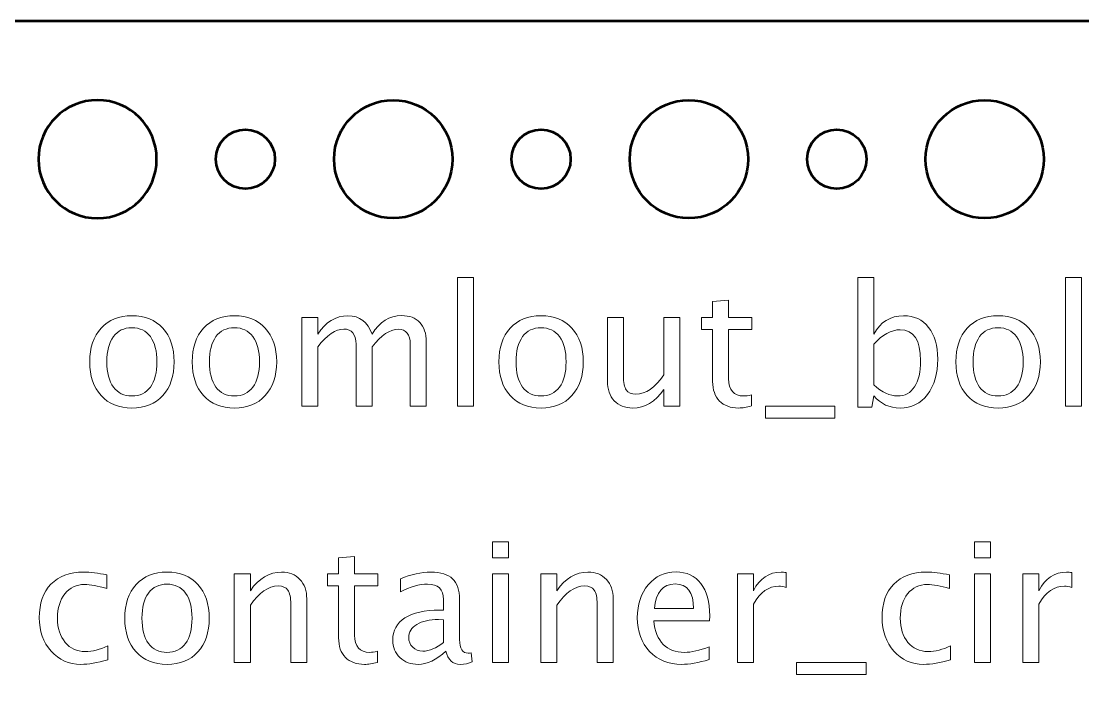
# Model space of a CAD drawing. Header units: centimetres. Extents: x -10.4 to 10.4, y -14.9 to 14.9.
# Drawn here: x -7.14 to -1.75, y 11.57 to 14.95 of the extents above; entities that cross this region are included whole.
import ezdxf

# ---------------------------------------------------------------- set-up
doc = ezdxf.new("R2010")
doc.units = ezdxf.units.CM
doc.header["$MEASUREMENT"] = 0
doc.layers.add('Layer 1', color=7, linetype='Continuous')

msp = doc.modelspace()

# ---------------------------------------------------------------- linework, layer by layer
at = {"layer": 'Layer 1', "lineweight": 53}
for points, knots in [([(-10.45, -14.45), (-10.45, -14.45), (-10.45, 14.45), (-10.45, 14.45), (-10.45, 14.45), (-10.45, 14.72614), (-10.22614, 14.95), (-9.95, 14.95), (-9.95, 14.95), (-9.95, 14.95), (9.95, 14.95), (9.95, 14.95), (9.95, 14.95), (10.22614, 14.95), (10.45, 14.72614), (10.45, 14.45), (10.45, 14.45), (10.45, 14.45), (10.45, -14.45), (10.45, -14.45), (10.45, -14.45), (10.45, -14.72614), (10.22614, -14.95), (9.95, -14.95), (9.95, -14.95), (9.95, -14.95), (-9.95, -14.95), (-9.95, -14.95), (-9.95, -14.95), (-10.22614, -14.95), (-10.45, -14.72614), (-10.45, -14.45)], [0, 0, 0, 0, 0.1111111, 0.1111111, 0.1111111, 0.1111111, 0.2222222, 0.2222222, 0.2222222, 0.2222222, 0.3333333, 0.3333333, 0.3333333, 0.3333333, 0.4444444, 0.4444444, 0.4444444, 0.4444444, 0.5555556, 0.5555556, 0.5555556, 0.5555556, 0.6666667, 0.6666667, 0.6666667, 0.6666667, 0.7777778, 0.7777778, 0.7777778, 0.7777778, 1, 1, 1, 1]), ([(-7.05, 14.25), (-7.05, 14.41569), (-6.91569, 14.55), (-6.75, 14.55), (-6.75, 14.55), (-6.58431, 14.55), (-6.45, 14.41569), (-6.45, 14.25), (-6.45, 14.25), (-6.45, 14.08431), (-6.58431, 13.95), (-6.75, 13.95), (-6.75, 13.95), (-6.91569, 13.95), (-7.05, 14.08431), (-7.05, 14.25)], [0, 0, 0, 0, 0.2, 0.2, 0.2, 0.2, 0.4, 0.4, 0.4, 0.4, 0.6, 0.6, 0.6, 0.6, 1, 1, 1, 1]), ([(-4.95, 14.25), (-4.95, 14.41569), (-5.08431, 14.55), (-5.25, 14.55), (-5.25, 14.55), (-5.41569, 14.55), (-5.55, 14.41569), (-5.55, 14.25), (-5.55, 14.25), (-5.55, 14.08431), (-5.41569, 13.95), (-5.25, 13.95), (-5.25, 13.95), (-5.08431, 13.95), (-4.95, 14.08431), (-4.95, 14.25)], [0, 0, 0, 0, 0.2, 0.2, 0.2, 0.2, 0.4, 0.4, 0.4, 0.4, 0.6, 0.6, 0.6, 0.6, 1, 1, 1, 1]), ([(-3.45, 14.25), (-3.45, 14.41569), (-3.58431, 14.55), (-3.75, 14.55), (-3.75, 14.55), (-3.91569, 14.55), (-4.05, 14.41569), (-4.05, 14.25), (-4.05, 14.25), (-4.05, 14.08431), (-3.91569, 13.95), (-3.75, 13.95), (-3.75, 13.95), (-3.58431, 13.95), (-3.45, 14.08431), (-3.45, 14.25)], [0, 0, 0, 0, 0.2, 0.2, 0.2, 0.2, 0.4, 0.4, 0.4, 0.4, 0.6, 0.6, 0.6, 0.6, 1, 1, 1, 1]), ([(-1.95, 14.25), (-1.95, 14.41569), (-2.08431, 14.55), (-2.25, 14.55), (-2.25, 14.55), (-2.41569, 14.55), (-2.55, 14.41569), (-2.55, 14.25), (-2.55, 14.25), (-2.55, 14.08431), (-2.41569, 13.95), (-2.25, 13.95), (-2.25, 13.95), (-2.08431, 13.95), (-1.95, 14.08431), (-1.95, 14.25)], [0, 0, 0, 0, 0.2, 0.2, 0.2, 0.2, 0.4, 0.4, 0.4, 0.4, 0.6, 0.6, 0.6, 0.6, 1, 1, 1, 1]), ([(-5.85, 14.25), (-5.85, 14.33284), (-5.91716, 14.4), (-6, 14.4), (-6, 14.4), (-6.08284, 14.4), (-6.15, 14.33284), (-6.15, 14.25), (-6.15, 14.25), (-6.15, 14.16716), (-6.08284, 14.1), (-6, 14.1), (-6, 14.1), (-5.91716, 14.1), (-5.85, 14.16716), (-5.85, 14.25)], [0, 0, 0, 0, 0.2, 0.2, 0.2, 0.2, 0.4, 0.4, 0.4, 0.4, 0.6, 0.6, 0.6, 0.6, 1, 1, 1, 1]), ([(-4.35, 14.25), (-4.35, 14.33284), (-4.41716, 14.4), (-4.5, 14.4), (-4.5, 14.4), (-4.58284, 14.4), (-4.65, 14.33284), (-4.65, 14.25), (-4.65, 14.25), (-4.65, 14.16716), (-4.58284, 14.1), (-4.5, 14.1), (-4.5, 14.1), (-4.41716, 14.1), (-4.35, 14.16716), (-4.35, 14.25)], [0, 0, 0, 0, 0.2, 0.2, 0.2, 0.2, 0.4, 0.4, 0.4, 0.4, 0.6, 0.6, 0.6, 0.6, 1, 1, 1, 1]), ([(-2.85, 14.25), (-2.85, 14.33284), (-2.91716, 14.4), (-3, 14.4), (-3, 14.4), (-3.08284, 14.4), (-3.15, 14.33284), (-3.15, 14.25), (-3.15, 14.25), (-3.15, 14.16716), (-3.08284, 14.1), (-3, 14.1), (-3, 14.1), (-2.91716, 14.1), (-2.85, 14.16716), (-2.85, 14.25)], [0, 0, 0, 0, 0.2, 0.2, 0.2, 0.2, 0.4, 0.4, 0.4, 0.4, 0.6, 0.6, 0.6, 0.6, 1, 1, 1, 1])]:
    msp.add_open_spline(points, degree=3, knots=knots, dxfattribs=at)
at = {"layer": 'Layer 1', "color": 5, "lineweight": 9}
for points, knots in [([(-4.9234, 12.99732), (-4.9234, 12.99732), (-4.9234, 13.6501), (-4.9234, 13.6501), (-4.9234, 13.6501), (-4.9234, 13.6501), (-4.84212, 13.6501), (-4.84212, 13.6501), (-4.84212, 13.6501), (-4.84212, 13.6501), (-4.84212, 12.99732), (-4.84212, 12.99732), (-4.84212, 12.99732), (-4.84212, 12.99732), (-4.9234, 12.99732), (-4.9234, 12.99732)], [0, 0, 0, 0, 0.2, 0.2, 0.2, 0.2, 0.4, 0.4, 0.4, 0.4, 0.6, 0.6, 0.6, 0.6, 1, 1, 1, 1]), ([(-2.89308, 12.99224), (-2.89308, 12.99224), (-2.89308, 13.6501), (-2.89308, 13.6501), (-2.89308, 13.6501), (-2.89308, 13.6501), (-2.8118, 13.6501), (-2.8118, 13.6501), (-2.8118, 13.6501), (-2.8118, 13.6501), (-2.8118, 13.36125), (-2.8118, 13.36125), (-2.8118, 13.36125), (-2.7785, 13.42404), (-2.7284, 13.45537), (-2.66166, 13.45537), (-2.66166, 13.45537), (-2.60761, 13.45537), (-2.56514, 13.43575), (-2.53409, 13.39638), (-2.53409, 13.39638), (-2.50305, 13.35701), (-2.48752, 13.30325), (-2.48752, 13.23509), (-2.48752, 13.23509), (-2.48752, 13.16087), (-2.50516, 13.1009), (-2.5403, 13.05546), (-2.5403, 13.05546), (-2.57544, 13.00988), (-2.62172, 12.98716), (-2.67901, 12.98716), (-2.67901, 12.98716), (-2.73221, 12.98716), (-2.77652, 13.00748), (-2.8118, 13.04826), (-2.8118, 13.04826), (-2.8118, 13.04826), (-2.82168, 12.99224), (-2.82168, 12.99224), (-2.82168, 12.99224), (-2.82168, 12.99224), (-2.89308, 12.99224), (-2.89308, 12.99224)], [0, 0, 0, 0, 0.0833333, 0.0833333, 0.0833333, 0.0833333, 0.1666667, 0.1666667, 0.1666667, 0.1666667, 0.25, 0.25, 0.25, 0.25, 0.3333333, 0.3333333, 0.3333333, 0.3333333, 0.4166667, 0.4166667, 0.4166667, 0.4166667, 0.5, 0.5, 0.5, 0.5, 0.5833333, 0.5833333, 0.5833333, 0.5833333, 0.6666667, 0.6666667, 0.6666667, 0.6666667, 0.75, 0.75, 0.75, 0.75, 0.8333333, 0.8333333, 0.8333333, 0.8333333, 1, 1, 1, 1]), ([(-1.8401, 12.99732), (-1.8401, 12.99732), (-1.8401, 13.6501), (-1.8401, 13.6501), (-1.8401, 13.6501), (-1.8401, 13.6501), (-1.75882, 13.6501), (-1.75882, 13.6501), (-1.75882, 13.6501), (-1.75882, 13.6501), (-1.75882, 12.99732), (-1.75882, 12.99732), (-1.75882, 12.99732), (-1.75882, 12.99732), (-1.8401, 12.99732), (-1.8401, 12.99732)], [0, 0, 0, 0, 0.2, 0.2, 0.2, 0.2, 0.4, 0.4, 0.4, 0.4, 0.6, 0.6, 0.6, 0.6, 1, 1, 1, 1]), ([(-3.43241, 12.99746), (-3.45753, 12.99055), (-3.4794, 12.98716), (-3.49788, 12.98716), (-3.49788, 12.98716), (-3.53937, 12.98716), (-3.57169, 12.99901), (-3.59483, 13.02272), (-3.59483, 13.02272), (-3.61811, 13.04643), (-3.62968, 13.07931), (-3.62968, 13.1215), (-3.62968, 13.1215), (-3.62968, 13.1215), (-3.62968, 13.38509), (-3.62968, 13.38509), (-3.62968, 13.38509), (-3.62968, 13.38509), (-3.68585, 13.38509), (-3.68585, 13.38509), (-3.68585, 13.38509), (-3.68585, 13.38509), (-3.68585, 13.44606), (-3.68585, 13.44606), (-3.68585, 13.44606), (-3.68585, 13.44606), (-3.62968, 13.44606), (-3.62968, 13.44606), (-3.62968, 13.44606), (-3.62968, 13.44606), (-3.62968, 13.52719), (-3.62968, 13.52719), (-3.62968, 13.52719), (-3.62968, 13.52719), (-3.5484, 13.53496), (-3.5484, 13.53496), (-3.5484, 13.53496), (-3.5484, 13.53496), (-3.5484, 13.44606), (-3.5484, 13.44606), (-3.5484, 13.44606), (-3.5484, 13.44606), (-3.43072, 13.44606), (-3.43072, 13.44606), (-3.43072, 13.44606), (-3.43072, 13.44606), (-3.43072, 13.38509), (-3.43072, 13.38509), (-3.43072, 13.38509), (-3.43072, 13.38509), (-3.5484, 13.38509), (-3.5484, 13.38509), (-3.5484, 13.38509), (-3.5484, 13.38509), (-3.5484, 13.13617), (-3.5484, 13.13617), (-3.5484, 13.13617), (-3.5484, 13.07747), (-3.52286, 13.04812), (-3.47192, 13.04812), (-3.47192, 13.04812), (-3.46105, 13.04812), (-3.44793, 13.04995), (-3.43241, 13.05348), (-3.43241, 13.05348), (-3.43241, 13.05348), (-3.43241, 12.99746), (-3.43241, 12.99746)], [0, 0, 0, 0, 0.0555556, 0.0555556, 0.0555556, 0.0555556, 0.1111111, 0.1111111, 0.1111111, 0.1111111, 0.1666667, 0.1666667, 0.1666667, 0.1666667, 0.2222222, 0.2222222, 0.2222222, 0.2222222, 0.2777778, 0.2777778, 0.2777778, 0.2777778, 0.3333333, 0.3333333, 0.3333333, 0.3333333, 0.3888889, 0.3888889, 0.3888889, 0.3888889, 0.4444444, 0.4444444, 0.4444444, 0.4444444, 0.5, 0.5, 0.5, 0.5, 0.5555556, 0.5555556, 0.5555556, 0.5555556, 0.6111111, 0.6111111, 0.6111111, 0.6111111, 0.6666667, 0.6666667, 0.6666667, 0.6666667, 0.7222222, 0.7222222, 0.7222222, 0.7222222, 0.7777778, 0.7777778, 0.7777778, 0.7777778, 0.8333333, 0.8333333, 0.8333333, 0.8333333, 0.8888889, 0.8888889, 0.8888889, 0.8888889, 1, 1, 1, 1]), ([(-6.57554, 12.98716), (-6.64144, 12.98716), (-6.69365, 13.00819), (-6.73204, 13.05024), (-6.73204, 13.05024), (-6.77056, 13.09229), (-6.78975, 13.14944), (-6.78975, 13.22155), (-6.78975, 13.22155), (-6.78975, 13.29351), (-6.77056, 13.35052), (-6.73204, 13.39243), (-6.73204, 13.39243), (-6.69365, 13.43434), (-6.64144, 13.45537), (-6.57554, 13.45537), (-6.57554, 13.45537), (-6.50964, 13.45537), (-6.45743, 13.43434), (-6.41905, 13.39243), (-6.41905, 13.39243), (-6.38053, 13.35052), (-6.36133, 13.29351), (-6.36133, 13.22155), (-6.36133, 13.22155), (-6.36133, 13.14944), (-6.38053, 13.09229), (-6.41905, 13.05024), (-6.41905, 13.05024), (-6.45743, 13.00819), (-6.50964, 12.98716), (-6.57554, 12.98716)], [0, 0, 0, 0, 0.1111111, 0.1111111, 0.1111111, 0.1111111, 0.2222222, 0.2222222, 0.2222222, 0.2222222, 0.3333333, 0.3333333, 0.3333333, 0.3333333, 0.4444444, 0.4444444, 0.4444444, 0.4444444, 0.5555556, 0.5555556, 0.5555556, 0.5555556, 0.6666667, 0.6666667, 0.6666667, 0.6666667, 0.7777778, 0.7777778, 0.7777778, 0.7777778, 1, 1, 1, 1]), ([(-6.0554, 12.98716), (-6.1213, 12.98716), (-6.17351, 13.00819), (-6.2119, 13.05024), (-6.2119, 13.05024), (-6.25042, 13.09229), (-6.26961, 13.14944), (-6.26961, 13.22155), (-6.26961, 13.22155), (-6.26961, 13.29351), (-6.25042, 13.35052), (-6.2119, 13.39243), (-6.2119, 13.39243), (-6.17351, 13.43434), (-6.1213, 13.45537), (-6.0554, 13.45537), (-6.0554, 13.45537), (-5.9895, 13.45537), (-5.93729, 13.43434), (-5.89891, 13.39243), (-5.89891, 13.39243), (-5.86039, 13.35052), (-5.84119, 13.29351), (-5.84119, 13.22155), (-5.84119, 13.22155), (-5.84119, 13.14944), (-5.86039, 13.09229), (-5.89891, 13.05024), (-5.89891, 13.05024), (-5.93729, 13.00819), (-5.9895, 12.98716), (-6.0554, 12.98716)], [0, 0, 0, 0, 0.1111111, 0.1111111, 0.1111111, 0.1111111, 0.2222222, 0.2222222, 0.2222222, 0.2222222, 0.3333333, 0.3333333, 0.3333333, 0.3333333, 0.4444444, 0.4444444, 0.4444444, 0.4444444, 0.5555556, 0.5555556, 0.5555556, 0.5555556, 0.6666667, 0.6666667, 0.6666667, 0.6666667, 0.7777778, 0.7777778, 0.7777778, 0.7777778, 1, 1, 1, 1]), ([(-5.71391, 12.99732), (-5.71391, 12.99732), (-5.71391, 13.44606), (-5.71391, 13.44606), (-5.71391, 13.44606), (-5.71391, 13.44606), (-5.63263, 13.44606), (-5.63263, 13.44606), (-5.63263, 13.44606), (-5.63263, 13.44606), (-5.63263, 13.36125), (-5.63263, 13.36125), (-5.63263, 13.36125), (-5.59298, 13.42404), (-5.54218, 13.45537), (-5.47995, 13.45537), (-5.47995, 13.45537), (-5.41997, 13.45537), (-5.37919, 13.42404), (-5.35746, 13.36125), (-5.35746, 13.36125), (-5.31894, 13.42461), (-5.2687, 13.45622), (-5.20704, 13.45622), (-5.20704, 13.45622), (-5.16767, 13.45622), (-5.13705, 13.44464), (-5.11517, 13.42136), (-5.11517, 13.42136), (-5.0933, 13.39808), (-5.08229, 13.36548), (-5.08229, 13.32357), (-5.08229, 13.32357), (-5.08229, 13.32357), (-5.08229, 12.99732), (-5.08229, 12.99732), (-5.08229, 12.99732), (-5.08229, 12.99732), (-5.16357, 12.99732), (-5.16357, 12.99732), (-5.16357, 12.99732), (-5.16357, 12.99732), (-5.16357, 13.31016), (-5.16357, 13.31016), (-5.16357, 13.31016), (-5.16357, 13.36125), (-5.18389, 13.38679), (-5.22453, 13.38679), (-5.22453, 13.38679), (-5.26673, 13.38679), (-5.31104, 13.35701), (-5.35746, 13.29732), (-5.35746, 13.29732), (-5.35746, 13.29732), (-5.35746, 12.99732), (-5.35746, 12.99732), (-5.35746, 12.99732), (-5.35746, 12.99732), (-5.43874, 12.99732), (-5.43874, 12.99732), (-5.43874, 12.99732), (-5.43874, 12.99732), (-5.43874, 13.31045), (-5.43874, 13.31045), (-5.43874, 13.31045), (-5.43874, 13.36195), (-5.45934, 13.38763), (-5.50069, 13.38763), (-5.50069, 13.38763), (-5.54175, 13.38763), (-5.58578, 13.35772), (-5.63263, 13.29775), (-5.63263, 13.29775), (-5.63263, 13.29775), (-5.63263, 12.99732), (-5.63263, 12.99732), (-5.63263, 12.99732), (-5.63263, 12.99732), (-5.71391, 12.99732), (-5.71391, 12.99732)], [0, 0, 0, 0, 0.047619, 0.047619, 0.047619, 0.047619, 0.0952381, 0.0952381, 0.0952381, 0.0952381, 0.1428571, 0.1428571, 0.1428571, 0.1428571, 0.1904762, 0.1904762, 0.1904762, 0.1904762, 0.2380952, 0.2380952, 0.2380952, 0.2380952, 0.2857143, 0.2857143, 0.2857143, 0.2857143, 0.3333333, 0.3333333, 0.3333333, 0.3333333, 0.3809524, 0.3809524, 0.3809524, 0.3809524, 0.4285714, 0.4285714, 0.4285714, 0.4285714, 0.4761905, 0.4761905, 0.4761905, 0.4761905, 0.5238095, 0.5238095, 0.5238095, 0.5238095, 0.5714286, 0.5714286, 0.5714286, 0.5714286, 0.6190476, 0.6190476, 0.6190476, 0.6190476, 0.6666667, 0.6666667, 0.6666667, 0.6666667, 0.7142857, 0.7142857, 0.7142857, 0.7142857, 0.7619048, 0.7619048, 0.7619048, 0.7619048, 0.8095238, 0.8095238, 0.8095238, 0.8095238, 0.8571429, 0.8571429, 0.8571429, 0.8571429, 0.9047619, 0.9047619, 0.9047619, 0.9047619, 1, 1, 1, 1]), ([(-4.50006, 12.98716), (-4.56596, 12.98716), (-4.61817, 13.00819), (-4.65656, 13.05024), (-4.65656, 13.05024), (-4.69508, 13.09229), (-4.71427, 13.14944), (-4.71427, 13.22155), (-4.71427, 13.22155), (-4.71427, 13.29351), (-4.69508, 13.35052), (-4.65656, 13.39243), (-4.65656, 13.39243), (-4.61817, 13.43434), (-4.56596, 13.45537), (-4.50006, 13.45537), (-4.50006, 13.45537), (-4.43416, 13.45537), (-4.38195, 13.43434), (-4.34357, 13.39243), (-4.34357, 13.39243), (-4.30505, 13.35052), (-4.28585, 13.29351), (-4.28585, 13.22155), (-4.28585, 13.22155), (-4.28585, 13.14944), (-4.30505, 13.09229), (-4.34357, 13.05024), (-4.34357, 13.05024), (-4.38195, 13.00819), (-4.43416, 12.98716), (-4.50006, 12.98716)], [0, 0, 0, 0, 0.1111111, 0.1111111, 0.1111111, 0.1111111, 0.2222222, 0.2222222, 0.2222222, 0.2222222, 0.3333333, 0.3333333, 0.3333333, 0.3333333, 0.4444444, 0.4444444, 0.4444444, 0.4444444, 0.5555556, 0.5555556, 0.5555556, 0.5555556, 0.6666667, 0.6666667, 0.6666667, 0.6666667, 0.7777778, 0.7777778, 0.7777778, 0.7777778, 1, 1, 1, 1]), ([(-3.87748, 12.99732), (-3.87748, 12.99732), (-3.87748, 13.0817), (-3.87748, 13.0817), (-3.87748, 13.0817), (-3.9208, 13.01863), (-3.97343, 12.98716), (-4.03524, 12.98716), (-4.03524, 12.98716), (-4.07447, 12.98716), (-4.10565, 12.99944), (-4.1288, 13.02413), (-4.1288, 13.02413), (-4.15208, 13.04883), (-4.16365, 13.08199), (-4.16365, 13.1239), (-4.16365, 13.1239), (-4.16365, 13.1239), (-4.16365, 13.44606), (-4.16365, 13.44606), (-4.16365, 13.44606), (-4.16365, 13.44606), (-4.08237, 13.44606), (-4.08237, 13.44606), (-4.08237, 13.44606), (-4.08237, 13.44606), (-4.08237, 13.15043), (-4.08237, 13.15043), (-4.08237, 13.15043), (-4.08237, 13.1167), (-4.07743, 13.09285), (-4.06769, 13.07874), (-4.06769, 13.07874), (-4.05782, 13.06449), (-4.04145, 13.05743), (-4.01845, 13.05743), (-4.01845, 13.05743), (-3.96877, 13.05743), (-3.92164, 13.09003), (-3.87748, 13.15537), (-3.87748, 13.15537), (-3.87748, 13.15537), (-3.87748, 13.44606), (-3.87748, 13.44606), (-3.87748, 13.44606), (-3.87748, 13.44606), (-3.79619, 13.44606), (-3.79619, 13.44606), (-3.79619, 13.44606), (-3.79619, 13.44606), (-3.79619, 12.99732), (-3.79619, 12.99732), (-3.79619, 12.99732), (-3.79619, 12.99732), (-3.87748, 12.99732), (-3.87748, 12.99732)], [0, 0, 0, 0, 0.0666667, 0.0666667, 0.0666667, 0.0666667, 0.1333333, 0.1333333, 0.1333333, 0.1333333, 0.2, 0.2, 0.2, 0.2, 0.2666667, 0.2666667, 0.2666667, 0.2666667, 0.3333333, 0.3333333, 0.3333333, 0.3333333, 0.4, 0.4, 0.4, 0.4, 0.4666667, 0.4666667, 0.4666667, 0.4666667, 0.5333333, 0.5333333, 0.5333333, 0.5333333, 0.6, 0.6, 0.6, 0.6, 0.6666667, 0.6666667, 0.6666667, 0.6666667, 0.7333333, 0.7333333, 0.7333333, 0.7333333, 0.8, 0.8, 0.8, 0.8, 0.8666667, 0.8666667, 0.8666667, 0.8666667, 1, 1, 1, 1]), ([(-2.18159, 12.98716), (-2.24749, 12.98716), (-2.2997, 13.00819), (-2.33809, 13.05024), (-2.33809, 13.05024), (-2.37661, 13.09229), (-2.3958, 13.14944), (-2.3958, 13.22155), (-2.3958, 13.22155), (-2.3958, 13.29351), (-2.37661, 13.35052), (-2.33809, 13.39243), (-2.33809, 13.39243), (-2.2997, 13.43434), (-2.24749, 13.45537), (-2.18159, 13.45537), (-2.18159, 13.45537), (-2.11569, 13.45537), (-2.06348, 13.43434), (-2.0251, 13.39243), (-2.0251, 13.39243), (-1.98658, 13.35052), (-1.96738, 13.29351), (-1.96738, 13.22155), (-1.96738, 13.22155), (-1.96738, 13.14944), (-1.98658, 13.09229), (-2.0251, 13.05024), (-2.0251, 13.05024), (-2.06348, 13.00819), (-2.11569, 12.98716), (-2.18159, 12.98716)], [0, 0, 0, 0, 0.1111111, 0.1111111, 0.1111111, 0.1111111, 0.2222222, 0.2222222, 0.2222222, 0.2222222, 0.3333333, 0.3333333, 0.3333333, 0.3333333, 0.4444444, 0.4444444, 0.4444444, 0.4444444, 0.5555556, 0.5555556, 0.5555556, 0.5555556, 0.6666667, 0.6666667, 0.6666667, 0.6666667, 0.7777778, 0.7777778, 0.7777778, 0.7777778, 1, 1, 1, 1]), ([(-6.57568, 13.04812), (-6.53547, 13.04812), (-6.50414, 13.06322), (-6.48184, 13.09356), (-6.48184, 13.09356), (-6.45969, 13.12376), (-6.44854, 13.16651), (-6.44854, 13.22155), (-6.44854, 13.22155), (-6.44854, 13.27644), (-6.45969, 13.31905), (-6.48184, 13.34925), (-6.48184, 13.34925), (-6.50414, 13.37931), (-6.53547, 13.39441), (-6.57568, 13.39441), (-6.57568, 13.39441), (-6.61604, 13.39441), (-6.64737, 13.37931), (-6.66938, 13.34925), (-6.66938, 13.34925), (-6.69154, 13.31905), (-6.70254, 13.27644), (-6.70254, 13.22155), (-6.70254, 13.22155), (-6.70254, 13.16651), (-6.69154, 13.12376), (-6.66938, 13.09356), (-6.66938, 13.09356), (-6.64737, 13.06322), (-6.61604, 13.04812), (-6.57568, 13.04812)], [0, 0, 0, 0, 0.1111111, 0.1111111, 0.1111111, 0.1111111, 0.2222222, 0.2222222, 0.2222222, 0.2222222, 0.3333333, 0.3333333, 0.3333333, 0.3333333, 0.4444444, 0.4444444, 0.4444444, 0.4444444, 0.5555556, 0.5555556, 0.5555556, 0.5555556, 0.6666667, 0.6666667, 0.6666667, 0.6666667, 0.7777778, 0.7777778, 0.7777778, 0.7777778, 1, 1, 1, 1]), ([(-6.05554, 13.04812), (-6.01533, 13.04812), (-5.984, 13.06322), (-5.9617, 13.09356), (-5.9617, 13.09356), (-5.93955, 13.12376), (-5.9284, 13.16651), (-5.9284, 13.22155), (-5.9284, 13.22155), (-5.9284, 13.27644), (-5.93955, 13.31905), (-5.9617, 13.34925), (-5.9617, 13.34925), (-5.984, 13.37931), (-6.01533, 13.39441), (-6.05554, 13.39441), (-6.05554, 13.39441), (-6.0959, 13.39441), (-6.12723, 13.37931), (-6.14924, 13.34925), (-6.14924, 13.34925), (-6.1714, 13.31905), (-6.1824, 13.27644), (-6.1824, 13.22155), (-6.1824, 13.22155), (-6.1824, 13.16651), (-6.1714, 13.12376), (-6.14924, 13.09356), (-6.14924, 13.09356), (-6.12723, 13.06322), (-6.0959, 13.04812), (-6.05554, 13.04812)], [0, 0, 0, 0, 0.1111111, 0.1111111, 0.1111111, 0.1111111, 0.2222222, 0.2222222, 0.2222222, 0.2222222, 0.3333333, 0.3333333, 0.3333333, 0.3333333, 0.4444444, 0.4444444, 0.4444444, 0.4444444, 0.5555556, 0.5555556, 0.5555556, 0.5555556, 0.6666667, 0.6666667, 0.6666667, 0.6666667, 0.7777778, 0.7777778, 0.7777778, 0.7777778, 1, 1, 1, 1]), ([(-4.5002, 13.04812), (-4.45999, 13.04812), (-4.42866, 13.06322), (-4.40636, 13.09356), (-4.40636, 13.09356), (-4.38421, 13.12376), (-4.37306, 13.16651), (-4.37306, 13.22155), (-4.37306, 13.22155), (-4.37306, 13.27644), (-4.38421, 13.31905), (-4.40636, 13.34925), (-4.40636, 13.34925), (-4.42866, 13.37931), (-4.45999, 13.39441), (-4.5002, 13.39441), (-4.5002, 13.39441), (-4.54056, 13.39441), (-4.57189, 13.37931), (-4.5939, 13.34925), (-4.5939, 13.34925), (-4.61606, 13.31905), (-4.62706, 13.27644), (-4.62706, 13.22155), (-4.62706, 13.22155), (-4.62706, 13.16651), (-4.61606, 13.12376), (-4.5939, 13.09356), (-4.5939, 13.09356), (-4.57189, 13.06322), (-4.54056, 13.04812), (-4.5002, 13.04812)], [0, 0, 0, 0, 0.1111111, 0.1111111, 0.1111111, 0.1111111, 0.2222222, 0.2222222, 0.2222222, 0.2222222, 0.3333333, 0.3333333, 0.3333333, 0.3333333, 0.4444444, 0.4444444, 0.4444444, 0.4444444, 0.5555556, 0.5555556, 0.5555556, 0.5555556, 0.6666667, 0.6666667, 0.6666667, 0.6666667, 0.7777778, 0.7777778, 0.7777778, 0.7777778, 1, 1, 1, 1]), ([(-2.8118, 13.10428), (-2.76989, 13.06689), (-2.72995, 13.04812), (-2.692, 13.04812), (-2.692, 13.04812), (-2.6546, 13.04812), (-2.62567, 13.06378), (-2.60535, 13.09497), (-2.60535, 13.09497), (-2.58489, 13.12615), (-2.57473, 13.17004), (-2.57473, 13.22677), (-2.57473, 13.22677), (-2.57473, 13.33175), (-2.60945, 13.38425), (-2.67887, 13.38425), (-2.67887, 13.38425), (-2.72431, 13.38425), (-2.76862, 13.35969), (-2.8118, 13.31045), (-2.8118, 13.31045), (-2.8118, 13.31045), (-2.8118, 13.10428), (-2.8118, 13.10428)], [0, 0, 0, 0, 0.1428571, 0.1428571, 0.1428571, 0.1428571, 0.2857143, 0.2857143, 0.2857143, 0.2857143, 0.4285714, 0.4285714, 0.4285714, 0.4285714, 0.5714286, 0.5714286, 0.5714286, 0.5714286, 0.7142857, 0.7142857, 0.7142857, 0.7142857, 1, 1, 1, 1]), ([(-2.18173, 13.04812), (-2.14152, 13.04812), (-2.11019, 13.06322), (-2.08789, 13.09356), (-2.08789, 13.09356), (-2.06574, 13.12376), (-2.05459, 13.16651), (-2.05459, 13.22155), (-2.05459, 13.22155), (-2.05459, 13.27644), (-2.06574, 13.31905), (-2.08789, 13.34925), (-2.08789, 13.34925), (-2.11019, 13.37931), (-2.14152, 13.39441), (-2.18173, 13.39441), (-2.18173, 13.39441), (-2.22209, 13.39441), (-2.25342, 13.37931), (-2.27543, 13.34925), (-2.27543, 13.34925), (-2.29759, 13.31905), (-2.30859, 13.27644), (-2.30859, 13.22155), (-2.30859, 13.22155), (-2.30859, 13.16651), (-2.29759, 13.12376), (-2.27543, 13.09356), (-2.27543, 13.09356), (-2.25342, 13.06322), (-2.22209, 13.04812), (-2.18173, 13.04812)], [0, 0, 0, 0, 0.1111111, 0.1111111, 0.1111111, 0.1111111, 0.2222222, 0.2222222, 0.2222222, 0.2222222, 0.3333333, 0.3333333, 0.3333333, 0.3333333, 0.4444444, 0.4444444, 0.4444444, 0.4444444, 0.5555556, 0.5555556, 0.5555556, 0.5555556, 0.6666667, 0.6666667, 0.6666667, 0.6666667, 0.7777778, 0.7777778, 0.7777778, 0.7777778, 1, 1, 1, 1]), ([(-3.36214, 12.93636), (-3.36214, 12.93636), (-3.36214, 12.99732), (-3.36214, 12.99732), (-3.36214, 12.99732), (-3.36214, 12.99732), (-3.00993, 12.99732), (-3.00993, 12.99732), (-3.00993, 12.99732), (-3.00993, 12.99732), (-3.00993, 12.93636), (-3.00993, 12.93636), (-3.00993, 12.93636), (-3.00993, 12.93636), (-3.36214, 12.93636), (-3.36214, 12.93636)], [0, 0, 0, 0, 0.2, 0.2, 0.2, 0.2, 0.4, 0.4, 0.4, 0.4, 0.6, 0.6, 0.6, 0.6, 1, 1, 1, 1]), ([(-4.74633, 12.22714), (-4.74633, 12.22714), (-4.74633, 12.30842), (-4.74633, 12.30842), (-4.74633, 12.30842), (-4.74633, 12.30842), (-4.66505, 12.30842), (-4.66505, 12.30842), (-4.66505, 12.30842), (-4.66505, 12.30842), (-4.66505, 12.22714), (-4.66505, 12.22714), (-4.66505, 12.22714), (-4.66505, 12.22714), (-4.74633, 12.22714), (-4.74633, 12.22714)], [0, 0, 0, 0, 0.2, 0.2, 0.2, 0.2, 0.4, 0.4, 0.4, 0.4, 0.6, 0.6, 0.6, 0.6, 1, 1, 1, 1]), ([(-2.30099, 12.22714), (-2.30099, 12.22714), (-2.30099, 12.30842), (-2.30099, 12.30842), (-2.30099, 12.30842), (-2.30099, 12.30842), (-2.21971, 12.30842), (-2.21971, 12.30842), (-2.21971, 12.30842), (-2.21971, 12.30842), (-2.21971, 12.22714), (-2.21971, 12.22714), (-2.21971, 12.22714), (-2.21971, 12.22714), (-2.30099, 12.22714), (-2.30099, 12.22714)], [0, 0, 0, 0, 0.2, 0.2, 0.2, 0.2, 0.4, 0.4, 0.4, 0.4, 0.6, 0.6, 0.6, 0.6, 1, 1, 1, 1]), ([(-5.32982, 11.69642), (-5.35494, 11.68951), (-5.37681, 11.68612), (-5.39529, 11.68612), (-5.39529, 11.68612), (-5.43678, 11.68612), (-5.4691, 11.69797), (-5.49224, 11.72168), (-5.49224, 11.72168), (-5.51552, 11.74539), (-5.52709, 11.77827), (-5.52709, 11.82046), (-5.52709, 11.82046), (-5.52709, 11.82046), (-5.52709, 12.08405), (-5.52709, 12.08405), (-5.52709, 12.08405), (-5.52709, 12.08405), (-5.58326, 12.08405), (-5.58326, 12.08405), (-5.58326, 12.08405), (-5.58326, 12.08405), (-5.58326, 12.14502), (-5.58326, 12.14502), (-5.58326, 12.14502), (-5.58326, 12.14502), (-5.52709, 12.14502), (-5.52709, 12.14502), (-5.52709, 12.14502), (-5.52709, 12.14502), (-5.52709, 12.22615), (-5.52709, 12.22615), (-5.52709, 12.22615), (-5.52709, 12.22615), (-5.44581, 12.23392), (-5.44581, 12.23392), (-5.44581, 12.23392), (-5.44581, 12.23392), (-5.44581, 12.14502), (-5.44581, 12.14502), (-5.44581, 12.14502), (-5.44581, 12.14502), (-5.32813, 12.14502), (-5.32813, 12.14502), (-5.32813, 12.14502), (-5.32813, 12.14502), (-5.32813, 12.08405), (-5.32813, 12.08405), (-5.32813, 12.08405), (-5.32813, 12.08405), (-5.44581, 12.08405), (-5.44581, 12.08405), (-5.44581, 12.08405), (-5.44581, 12.08405), (-5.44581, 11.83513), (-5.44581, 11.83513), (-5.44581, 11.83513), (-5.44581, 11.77643), (-5.42027, 11.74708), (-5.36933, 11.74708), (-5.36933, 11.74708), (-5.35846, 11.74708), (-5.34534, 11.74891), (-5.32982, 11.75244), (-5.32982, 11.75244), (-5.32982, 11.75244), (-5.32982, 11.69642), (-5.32982, 11.69642)], [0, 0, 0, 0, 0.0555556, 0.0555556, 0.0555556, 0.0555556, 0.1111111, 0.1111111, 0.1111111, 0.1111111, 0.1666667, 0.1666667, 0.1666667, 0.1666667, 0.2222222, 0.2222222, 0.2222222, 0.2222222, 0.2777778, 0.2777778, 0.2777778, 0.2777778, 0.3333333, 0.3333333, 0.3333333, 0.3333333, 0.3888889, 0.3888889, 0.3888889, 0.3888889, 0.4444444, 0.4444444, 0.4444444, 0.4444444, 0.5, 0.5, 0.5, 0.5, 0.5555556, 0.5555556, 0.5555556, 0.5555556, 0.6111111, 0.6111111, 0.6111111, 0.6111111, 0.6666667, 0.6666667, 0.6666667, 0.6666667, 0.7222222, 0.7222222, 0.7222222, 0.7222222, 0.7777778, 0.7777778, 0.7777778, 0.7777778, 0.8333333, 0.8333333, 0.8333333, 0.8333333, 0.8888889, 0.8888889, 0.8888889, 0.8888889, 1, 1, 1, 1]), ([(-6.69819, 11.70983), (-6.75082, 11.69402), (-6.79626, 11.68612), (-6.8345, 11.68612), (-6.8345, 11.68612), (-6.89518, 11.68612), (-6.94541, 11.70856), (-6.98535, 11.75329), (-6.98535, 11.75329), (-7.02528, 11.79816), (-7.04532, 11.85475), (-7.04532, 11.92291), (-7.04532, 11.92291), (-7.04532, 11.99572), (-7.02556, 12.05259), (-6.98605, 12.09323), (-6.98605, 12.09323), (-6.94654, 12.13401), (-6.89137, 12.15433), (-6.82053, 12.15433), (-6.82053, 12.15433), (-6.78567, 12.15433), (-6.74645, 12.14953), (-6.70327, 12.13994), (-6.70327, 12.13994), (-6.70327, 12.13994), (-6.70327, 12.07135), (-6.70327, 12.07135), (-6.70327, 12.07135), (-6.74913, 12.0849), (-6.78652, 12.09167), (-6.81531, 12.09167), (-6.81531, 12.09167), (-6.85708, 12.09167), (-6.89052, 12.07601), (-6.9155, 12.04483), (-6.9155, 12.04483), (-6.94047, 12.01364), (-6.95303, 11.97201), (-6.95303, 11.92008), (-6.95303, 11.92008), (-6.95303, 11.86971), (-6.94005, 11.82907), (-6.91423, 11.79788), (-6.91423, 11.79788), (-6.8884, 11.76684), (-6.85468, 11.75131), (-6.81277, 11.75131), (-6.81277, 11.75131), (-6.77566, 11.75131), (-6.73756, 11.76091), (-6.69819, 11.7801), (-6.69819, 11.7801), (-6.69819, 11.7801), (-6.69819, 11.70983), (-6.69819, 11.70983)], [0, 0, 0, 0, 0.0666667, 0.0666667, 0.0666667, 0.0666667, 0.1333333, 0.1333333, 0.1333333, 0.1333333, 0.2, 0.2, 0.2, 0.2, 0.2666667, 0.2666667, 0.2666667, 0.2666667, 0.3333333, 0.3333333, 0.3333333, 0.3333333, 0.4, 0.4, 0.4, 0.4, 0.4666667, 0.4666667, 0.4666667, 0.4666667, 0.5333333, 0.5333333, 0.5333333, 0.5333333, 0.6, 0.6, 0.6, 0.6, 0.6666667, 0.6666667, 0.6666667, 0.6666667, 0.7333333, 0.7333333, 0.7333333, 0.7333333, 0.8, 0.8, 0.8, 0.8, 0.8666667, 0.8666667, 0.8666667, 0.8666667, 1, 1, 1, 1]), ([(-6.39747, 11.68612), (-6.46337, 11.68612), (-6.51558, 11.70715), (-6.55397, 11.7492), (-6.55397, 11.7492), (-6.59249, 11.79125), (-6.61168, 11.8484), (-6.61168, 11.92051), (-6.61168, 11.92051), (-6.61168, 11.99247), (-6.59249, 12.04948), (-6.55397, 12.09139), (-6.55397, 12.09139), (-6.51558, 12.1333), (-6.46337, 12.15433), (-6.39747, 12.15433), (-6.39747, 12.15433), (-6.33157, 12.15433), (-6.27936, 12.1333), (-6.24098, 12.09139), (-6.24098, 12.09139), (-6.20246, 12.04948), (-6.18326, 11.99247), (-6.18326, 11.92051), (-6.18326, 11.92051), (-6.18326, 11.8484), (-6.20246, 11.79125), (-6.24098, 11.7492), (-6.24098, 11.7492), (-6.27936, 11.70715), (-6.33157, 11.68612), (-6.39747, 11.68612)], [0, 0, 0, 0, 0.1111111, 0.1111111, 0.1111111, 0.1111111, 0.2222222, 0.2222222, 0.2222222, 0.2222222, 0.3333333, 0.3333333, 0.3333333, 0.3333333, 0.4444444, 0.4444444, 0.4444444, 0.4444444, 0.5555556, 0.5555556, 0.5555556, 0.5555556, 0.6666667, 0.6666667, 0.6666667, 0.6666667, 0.7777778, 0.7777778, 0.7777778, 0.7777778, 1, 1, 1, 1]), ([(-6.05598, 11.69628), (-6.05598, 11.69628), (-6.05598, 12.14502), (-6.05598, 12.14502), (-6.05598, 12.14502), (-6.05598, 12.14502), (-5.9747, 12.14502), (-5.9747, 12.14502), (-5.9747, 12.14502), (-5.9747, 12.14502), (-5.9747, 12.06021), (-5.9747, 12.06021), (-5.9747, 12.06021), (-5.93166, 12.123), (-5.87888, 12.15433), (-5.81651, 12.15433), (-5.81651, 12.15433), (-5.77728, 12.15433), (-5.7461, 12.14205), (-5.7231, 12.11736), (-5.7231, 12.11736), (-5.7001, 12.0928), (-5.68852, 12.05964), (-5.68852, 12.01816), (-5.68852, 12.01816), (-5.68852, 12.01816), (-5.68852, 11.69628), (-5.68852, 11.69628), (-5.68852, 11.69628), (-5.68852, 11.69628), (-5.76981, 11.69628), (-5.76981, 11.69628), (-5.76981, 11.69628), (-5.76981, 11.69628), (-5.76981, 11.99163), (-5.76981, 11.99163), (-5.76981, 11.99163), (-5.76981, 12.02493), (-5.77474, 12.04864), (-5.78448, 12.06275), (-5.78448, 12.06275), (-5.79436, 12.077), (-5.81059, 12.08405), (-5.83331, 12.08405), (-5.83331, 12.08405), (-5.88326, 12.08405), (-5.93039, 12.05146), (-5.9747, 11.98626), (-5.9747, 11.98626), (-5.9747, 11.98626), (-5.9747, 11.69628), (-5.9747, 11.69628), (-5.9747, 11.69628), (-5.9747, 11.69628), (-6.05598, 11.69628), (-6.05598, 11.69628)], [0, 0, 0, 0, 0.0666667, 0.0666667, 0.0666667, 0.0666667, 0.1333333, 0.1333333, 0.1333333, 0.1333333, 0.2, 0.2, 0.2, 0.2, 0.2666667, 0.2666667, 0.2666667, 0.2666667, 0.3333333, 0.3333333, 0.3333333, 0.3333333, 0.4, 0.4, 0.4, 0.4, 0.4666667, 0.4666667, 0.4666667, 0.4666667, 0.5333333, 0.5333333, 0.5333333, 0.5333333, 0.6, 0.6, 0.6, 0.6, 0.6666667, 0.6666667, 0.6666667, 0.6666667, 0.7333333, 0.7333333, 0.7333333, 0.7333333, 0.8, 0.8, 0.8, 0.8, 0.8666667, 0.8666667, 0.8666667, 0.8666667, 1, 1, 1, 1]), ([(-4.98255, 11.75343), (-5.03137, 11.70856), (-5.07836, 11.68612), (-5.12352, 11.68612), (-5.12352, 11.68612), (-5.16063, 11.68612), (-5.19153, 11.69769), (-5.21595, 11.72097), (-5.21595, 11.72097), (-5.2405, 11.74426), (-5.25278, 11.77361), (-5.25278, 11.80903), (-5.25278, 11.80903), (-5.25278, 11.85799), (-5.23217, 11.89567), (-5.19097, 11.92192), (-5.19097, 11.92192), (-5.14976, 11.94816), (-5.09064, 11.96129), (-5.01359, 11.96129), (-5.01359, 11.96129), (-5.01359, 11.96129), (-4.99454, 11.96129), (-4.99454, 11.96129), (-4.99454, 11.96129), (-4.99454, 11.96129), (-4.99454, 12.01533), (-4.99454, 12.01533), (-4.99454, 12.01533), (-4.99454, 12.0674), (-5.02164, 12.09337), (-5.07596, 12.09337), (-5.07596, 12.09337), (-5.11801, 12.09337), (-5.16402, 12.0801), (-5.21383, 12.05357), (-5.21383, 12.05357), (-5.21383, 12.05357), (-5.21383, 12.12046), (-5.21383, 12.12046), (-5.21383, 12.12046), (-5.15908, 12.14304), (-5.10743, 12.15433), (-5.05903, 12.15433), (-5.05903, 12.15433), (-5.00922, 12.15433), (-4.97239, 12.14304), (-4.94882, 12.12032), (-4.94882, 12.12032), (-4.92512, 12.0976), (-4.91326, 12.06261), (-4.91326, 12.01533), (-4.91326, 12.01533), (-4.91326, 12.01533), (-4.91326, 11.81256), (-4.91326, 11.81256), (-4.91326, 11.81256), (-4.91326, 11.76613), (-4.89901, 11.74285), (-4.87036, 11.74285), (-4.87036, 11.74285), (-4.86684, 11.74285), (-4.86161, 11.74341), (-4.8547, 11.74454), (-4.8547, 11.74454), (-4.8547, 11.74454), (-4.84891, 11.69938), (-4.84891, 11.69938), (-4.84891, 11.69938), (-4.8674, 11.69049), (-4.88772, 11.68612), (-4.91002, 11.68612), (-4.91002, 11.68612), (-4.94798, 11.68612), (-4.97211, 11.70856), (-4.98255, 11.75343)], [0, 0, 0, 0, 0.05, 0.05, 0.05, 0.05, 0.1, 0.1, 0.1, 0.1, 0.15, 0.15, 0.15, 0.15, 0.2, 0.2, 0.2, 0.2, 0.25, 0.25, 0.25, 0.25, 0.3, 0.3, 0.3, 0.3, 0.35, 0.35, 0.35, 0.35, 0.4, 0.4, 0.4, 0.4, 0.45, 0.45, 0.45, 0.45, 0.5, 0.5, 0.5, 0.5, 0.55, 0.55, 0.55, 0.55, 0.6, 0.6, 0.6, 0.6, 0.65, 0.65, 0.65, 0.65, 0.7, 0.7, 0.7, 0.7, 0.75, 0.75, 0.75, 0.75, 0.8, 0.8, 0.8, 0.8, 0.85, 0.85, 0.85, 0.85, 0.9, 0.9, 0.9, 0.9, 1, 1, 1, 1]), ([(-4.74633, 11.69628), (-4.74633, 11.69628), (-4.74633, 12.14502), (-4.74633, 12.14502), (-4.74633, 12.14502), (-4.74633, 12.14502), (-4.66505, 12.14502), (-4.66505, 12.14502), (-4.66505, 12.14502), (-4.66505, 12.14502), (-4.66505, 11.69628), (-4.66505, 11.69628), (-4.66505, 11.69628), (-4.66505, 11.69628), (-4.74633, 11.69628), (-4.74633, 11.69628)], [0, 0, 0, 0, 0.2, 0.2, 0.2, 0.2, 0.4, 0.4, 0.4, 0.4, 0.6, 0.6, 0.6, 0.6, 1, 1, 1, 1]), ([(-4.50164, 11.69628), (-4.50164, 11.69628), (-4.50164, 12.14502), (-4.50164, 12.14502), (-4.50164, 12.14502), (-4.50164, 12.14502), (-4.42036, 12.14502), (-4.42036, 12.14502), (-4.42036, 12.14502), (-4.42036, 12.14502), (-4.42036, 12.06021), (-4.42036, 12.06021), (-4.42036, 12.06021), (-4.37732, 12.123), (-4.32454, 12.15433), (-4.26217, 12.15433), (-4.26217, 12.15433), (-4.22294, 12.15433), (-4.19176, 12.14205), (-4.16876, 12.11736), (-4.16876, 12.11736), (-4.14576, 12.0928), (-4.13418, 12.05964), (-4.13418, 12.01816), (-4.13418, 12.01816), (-4.13418, 12.01816), (-4.13418, 11.69628), (-4.13418, 11.69628), (-4.13418, 11.69628), (-4.13418, 11.69628), (-4.21547, 11.69628), (-4.21547, 11.69628), (-4.21547, 11.69628), (-4.21547, 11.69628), (-4.21547, 11.99163), (-4.21547, 11.99163), (-4.21547, 11.99163), (-4.21547, 12.02493), (-4.2204, 12.04864), (-4.23014, 12.06275), (-4.23014, 12.06275), (-4.24002, 12.077), (-4.25625, 12.08405), (-4.27897, 12.08405), (-4.27897, 12.08405), (-4.32892, 12.08405), (-4.37605, 12.05146), (-4.42036, 11.98626), (-4.42036, 11.98626), (-4.42036, 11.98626), (-4.42036, 11.69628), (-4.42036, 11.69628), (-4.42036, 11.69628), (-4.42036, 11.69628), (-4.50164, 11.69628), (-4.50164, 11.69628)], [0, 0, 0, 0, 0.0666667, 0.0666667, 0.0666667, 0.0666667, 0.1333333, 0.1333333, 0.1333333, 0.1333333, 0.2, 0.2, 0.2, 0.2, 0.2666667, 0.2666667, 0.2666667, 0.2666667, 0.3333333, 0.3333333, 0.3333333, 0.3333333, 0.4, 0.4, 0.4, 0.4, 0.4666667, 0.4666667, 0.4666667, 0.4666667, 0.5333333, 0.5333333, 0.5333333, 0.5333333, 0.6, 0.6, 0.6, 0.6, 0.6666667, 0.6666667, 0.6666667, 0.6666667, 0.7333333, 0.7333333, 0.7333333, 0.7333333, 0.8, 0.8, 0.8, 0.8, 0.8666667, 0.8666667, 0.8666667, 0.8666667, 1, 1, 1, 1]), ([(-3.64679, 11.71067), (-3.7014, 11.6943), (-3.7481, 11.68612), (-3.78705, 11.68612), (-3.78705, 11.68612), (-3.85351, 11.68612), (-3.90756, 11.70813), (-3.94919, 11.75202), (-3.94919, 11.75202), (-3.99082, 11.7959), (-4.0117, 11.85277), (-4.0117, 11.92276), (-4.0117, 11.92276), (-4.0117, 11.99064), (-3.99336, 12.04638), (-3.95653, 12.08998), (-3.95653, 12.08998), (-3.9197, 12.13344), (-3.87256, 12.15518), (-3.81513, 12.15518), (-3.81513, 12.15518), (-3.7608, 12.15518), (-3.71875, 12.13584), (-3.68912, 12.09718), (-3.68912, 12.09718), (-3.65949, 12.05851), (-3.64467, 12.00376), (-3.64467, 11.93278), (-3.64467, 11.93278), (-3.64467, 11.93278), (-3.64509, 11.90795), (-3.64509, 11.90795), (-3.64509, 11.90795), (-3.64509, 11.90795), (-3.92873, 11.90795), (-3.92873, 11.90795), (-3.92873, 11.90795), (-3.91687, 11.8007), (-3.86452, 11.74708), (-3.77181, 11.74708), (-3.77181, 11.74708), (-3.7378, 11.74708), (-3.69617, 11.75668), (-3.64679, 11.77587), (-3.64679, 11.77587), (-3.64679, 11.77587), (-3.64679, 11.71067), (-3.64679, 11.71067)], [0, 0, 0, 0, 0.0769231, 0.0769231, 0.0769231, 0.0769231, 0.1538462, 0.1538462, 0.1538462, 0.1538462, 0.2307692, 0.2307692, 0.2307692, 0.2307692, 0.3076923, 0.3076923, 0.3076923, 0.3076923, 0.3846154, 0.3846154, 0.3846154, 0.3846154, 0.4615385, 0.4615385, 0.4615385, 0.4615385, 0.5384615, 0.5384615, 0.5384615, 0.5384615, 0.6153846, 0.6153846, 0.6153846, 0.6153846, 0.6923077, 0.6923077, 0.6923077, 0.6923077, 0.7692308, 0.7692308, 0.7692308, 0.7692308, 0.8461538, 0.8461538, 0.8461538, 0.8461538, 1, 1, 1, 1]), ([(-3.5044, 11.69628), (-3.5044, 11.69628), (-3.5044, 12.14502), (-3.5044, 12.14502), (-3.5044, 12.14502), (-3.5044, 12.14502), (-3.42312, 12.14502), (-3.42312, 12.14502), (-3.42312, 12.14502), (-3.42312, 12.14502), (-3.42312, 12.06021), (-3.42312, 12.06021), (-3.42312, 12.06021), (-3.3908, 12.123), (-3.34396, 12.15433), (-3.28243, 12.15433), (-3.28243, 12.15433), (-3.27411, 12.15433), (-3.26536, 12.15362), (-3.25633, 12.15221), (-3.25633, 12.15221), (-3.25633, 12.15221), (-3.25633, 12.07615), (-3.25633, 12.07615), (-3.25633, 12.07615), (-3.27044, 12.08081), (-3.28285, 12.08321), (-3.29358, 12.08321), (-3.29358, 12.08321), (-3.34523, 12.08321), (-3.38841, 12.05273), (-3.42312, 11.99163), (-3.42312, 11.99163), (-3.42312, 11.99163), (-3.42312, 11.69628), (-3.42312, 11.69628), (-3.42312, 11.69628), (-3.42312, 11.69628), (-3.5044, 11.69628), (-3.5044, 11.69628)], [0, 0, 0, 0, 0.0909091, 0.0909091, 0.0909091, 0.0909091, 0.1818182, 0.1818182, 0.1818182, 0.1818182, 0.2727273, 0.2727273, 0.2727273, 0.2727273, 0.3636364, 0.3636364, 0.3636364, 0.3636364, 0.4545455, 0.4545455, 0.4545455, 0.4545455, 0.5454545, 0.5454545, 0.5454545, 0.5454545, 0.6363636, 0.6363636, 0.6363636, 0.6363636, 0.7272727, 0.7272727, 0.7272727, 0.7272727, 0.8181818, 0.8181818, 0.8181818, 0.8181818, 1, 1, 1, 1]), ([(-2.42306, 11.70983), (-2.47569, 11.69402), (-2.52113, 11.68612), (-2.55937, 11.68612), (-2.55937, 11.68612), (-2.62005, 11.68612), (-2.67028, 11.70856), (-2.71022, 11.75329), (-2.71022, 11.75329), (-2.75015, 11.79816), (-2.77019, 11.85475), (-2.77019, 11.92291), (-2.77019, 11.92291), (-2.77019, 11.99572), (-2.75043, 12.05259), (-2.71092, 12.09323), (-2.71092, 12.09323), (-2.67141, 12.13401), (-2.61624, 12.15433), (-2.5454, 12.15433), (-2.5454, 12.15433), (-2.51054, 12.15433), (-2.47132, 12.14953), (-2.42814, 12.13994), (-2.42814, 12.13994), (-2.42814, 12.13994), (-2.42814, 12.07135), (-2.42814, 12.07135), (-2.42814, 12.07135), (-2.474, 12.0849), (-2.51139, 12.09167), (-2.54018, 12.09167), (-2.54018, 12.09167), (-2.58195, 12.09167), (-2.61539, 12.07601), (-2.64037, 12.04483), (-2.64037, 12.04483), (-2.66534, 12.01364), (-2.6779, 11.97201), (-2.6779, 11.92008), (-2.6779, 11.92008), (-2.6779, 11.86971), (-2.66492, 11.82907), (-2.6391, 11.79788), (-2.6391, 11.79788), (-2.61327, 11.76684), (-2.57955, 11.75131), (-2.53764, 11.75131), (-2.53764, 11.75131), (-2.50053, 11.75131), (-2.46243, 11.76091), (-2.42306, 11.7801), (-2.42306, 11.7801), (-2.42306, 11.7801), (-2.42306, 11.70983), (-2.42306, 11.70983)], [0, 0, 0, 0, 0.0666667, 0.0666667, 0.0666667, 0.0666667, 0.1333333, 0.1333333, 0.1333333, 0.1333333, 0.2, 0.2, 0.2, 0.2, 0.2666667, 0.2666667, 0.2666667, 0.2666667, 0.3333333, 0.3333333, 0.3333333, 0.3333333, 0.4, 0.4, 0.4, 0.4, 0.4666667, 0.4666667, 0.4666667, 0.4666667, 0.5333333, 0.5333333, 0.5333333, 0.5333333, 0.6, 0.6, 0.6, 0.6, 0.6666667, 0.6666667, 0.6666667, 0.6666667, 0.7333333, 0.7333333, 0.7333333, 0.7333333, 0.8, 0.8, 0.8, 0.8, 0.8666667, 0.8666667, 0.8666667, 0.8666667, 1, 1, 1, 1]), ([(-2.30099, 11.69628), (-2.30099, 11.69628), (-2.30099, 12.14502), (-2.30099, 12.14502), (-2.30099, 12.14502), (-2.30099, 12.14502), (-2.21971, 12.14502), (-2.21971, 12.14502), (-2.21971, 12.14502), (-2.21971, 12.14502), (-2.21971, 11.69628), (-2.21971, 11.69628), (-2.21971, 11.69628), (-2.21971, 11.69628), (-2.30099, 11.69628), (-2.30099, 11.69628)], [0, 0, 0, 0, 0.2, 0.2, 0.2, 0.2, 0.4, 0.4, 0.4, 0.4, 0.6, 0.6, 0.6, 0.6, 1, 1, 1, 1]), ([(-2.0563, 11.69628), (-2.0563, 11.69628), (-2.0563, 12.14502), (-2.0563, 12.14502), (-2.0563, 12.14502), (-2.0563, 12.14502), (-1.97502, 12.14502), (-1.97502, 12.14502), (-1.97502, 12.14502), (-1.97502, 12.14502), (-1.97502, 12.06021), (-1.97502, 12.06021), (-1.97502, 12.06021), (-1.9427, 12.123), (-1.89586, 12.15433), (-1.83433, 12.15433), (-1.83433, 12.15433), (-1.82601, 12.15433), (-1.81726, 12.15362), (-1.80823, 12.15221), (-1.80823, 12.15221), (-1.80823, 12.15221), (-1.80823, 12.07615), (-1.80823, 12.07615), (-1.80823, 12.07615), (-1.82234, 12.08081), (-1.83475, 12.08321), (-1.84548, 12.08321), (-1.84548, 12.08321), (-1.89713, 12.08321), (-1.94031, 12.05273), (-1.97502, 11.99163), (-1.97502, 11.99163), (-1.97502, 11.99163), (-1.97502, 11.69628), (-1.97502, 11.69628), (-1.97502, 11.69628), (-1.97502, 11.69628), (-2.0563, 11.69628), (-2.0563, 11.69628)], [0, 0, 0, 0, 0.0909091, 0.0909091, 0.0909091, 0.0909091, 0.1818182, 0.1818182, 0.1818182, 0.1818182, 0.2727273, 0.2727273, 0.2727273, 0.2727273, 0.3636364, 0.3636364, 0.3636364, 0.3636364, 0.4545455, 0.4545455, 0.4545455, 0.4545455, 0.5454545, 0.5454545, 0.5454545, 0.5454545, 0.6363636, 0.6363636, 0.6363636, 0.6363636, 0.7272727, 0.7272727, 0.7272727, 0.7272727, 0.8181818, 0.8181818, 0.8181818, 0.8181818, 1, 1, 1, 1]), ([(-6.39761, 11.74708), (-6.3574, 11.74708), (-6.32607, 11.76218), (-6.30377, 11.79252), (-6.30377, 11.79252), (-6.28162, 11.82272), (-6.27047, 11.86547), (-6.27047, 11.92051), (-6.27047, 11.92051), (-6.27047, 11.9754), (-6.28162, 12.01801), (-6.30377, 12.04821), (-6.30377, 12.04821), (-6.32607, 12.07827), (-6.3574, 12.09337), (-6.39761, 12.09337), (-6.39761, 12.09337), (-6.43797, 12.09337), (-6.4693, 12.07827), (-6.49131, 12.04821), (-6.49131, 12.04821), (-6.51347, 12.01801), (-6.52447, 11.9754), (-6.52447, 11.92051), (-6.52447, 11.92051), (-6.52447, 11.86547), (-6.51347, 11.82272), (-6.49131, 11.79252), (-6.49131, 11.79252), (-6.4693, 11.76218), (-6.43797, 11.74708), (-6.39761, 11.74708)], [0, 0, 0, 0, 0.1111111, 0.1111111, 0.1111111, 0.1111111, 0.2222222, 0.2222222, 0.2222222, 0.2222222, 0.3333333, 0.3333333, 0.3333333, 0.3333333, 0.4444444, 0.4444444, 0.4444444, 0.4444444, 0.5555556, 0.5555556, 0.5555556, 0.5555556, 0.6666667, 0.6666667, 0.6666667, 0.6666667, 0.7777778, 0.7777778, 0.7777778, 0.7777778, 1, 1, 1, 1]), ([(-3.92449, 11.96891), (-3.92449, 11.96891), (-3.72637, 11.96891), (-3.72637, 11.96891), (-3.72637, 11.96891), (-3.72637, 12.05245), (-3.75756, 12.09421), (-3.81979, 12.09421), (-3.81979, 12.09421), (-3.88244, 12.09421), (-3.9173, 12.05245), (-3.92449, 11.96891)], [0, 0, 0, 0, 0.25, 0.25, 0.25, 0.25, 0.5, 0.5, 0.5, 0.5, 1, 1, 1, 1]), ([(-4.99454, 11.79774), (-4.99454, 11.79774), (-4.99454, 11.91303), (-4.99454, 11.91303), (-4.99454, 11.91303), (-4.99454, 11.91303), (-5.02065, 11.91387), (-5.02065, 11.91387), (-5.02065, 11.91387), (-5.0658, 11.91387), (-5.10221, 11.90555), (-5.13001, 11.8889), (-5.13001, 11.8889), (-5.15767, 11.87211), (-5.1715, 11.84995), (-5.1715, 11.82229), (-5.1715, 11.82229), (-5.1715, 11.80296), (-5.16458, 11.78659), (-5.15089, 11.77319), (-5.15089, 11.77319), (-5.13706, 11.75978), (-5.12027, 11.75301), (-5.10038, 11.75301), (-5.10038, 11.75301), (-5.06651, 11.75301), (-5.03123, 11.76796), (-4.99454, 11.79774)], [0, 0, 0, 0, 0.125, 0.125, 0.125, 0.125, 0.25, 0.25, 0.25, 0.25, 0.375, 0.375, 0.375, 0.375, 0.5, 0.5, 0.5, 0.5, 0.625, 0.625, 0.625, 0.625, 0.75, 0.75, 0.75, 0.75, 1, 1, 1, 1]), ([(-3.20369, 11.63532), (-3.20369, 11.63532), (-3.20369, 11.69628), (-3.20369, 11.69628), (-3.20369, 11.69628), (-3.20369, 11.69628), (-2.85148, 11.69628), (-2.85148, 11.69628), (-2.85148, 11.69628), (-2.85148, 11.69628), (-2.85148, 11.63532), (-2.85148, 11.63532), (-2.85148, 11.63532), (-2.85148, 11.63532), (-3.20369, 11.63532), (-3.20369, 11.63532)], [0, 0, 0, 0, 0.2, 0.2, 0.2, 0.2, 0.4, 0.4, 0.4, 0.4, 0.6, 0.6, 0.6, 0.6, 1, 1, 1, 1])]:
    msp.add_open_spline(points, degree=3, knots=knots, dxfattribs=at)

doc.saveas('drawing.dxf')
